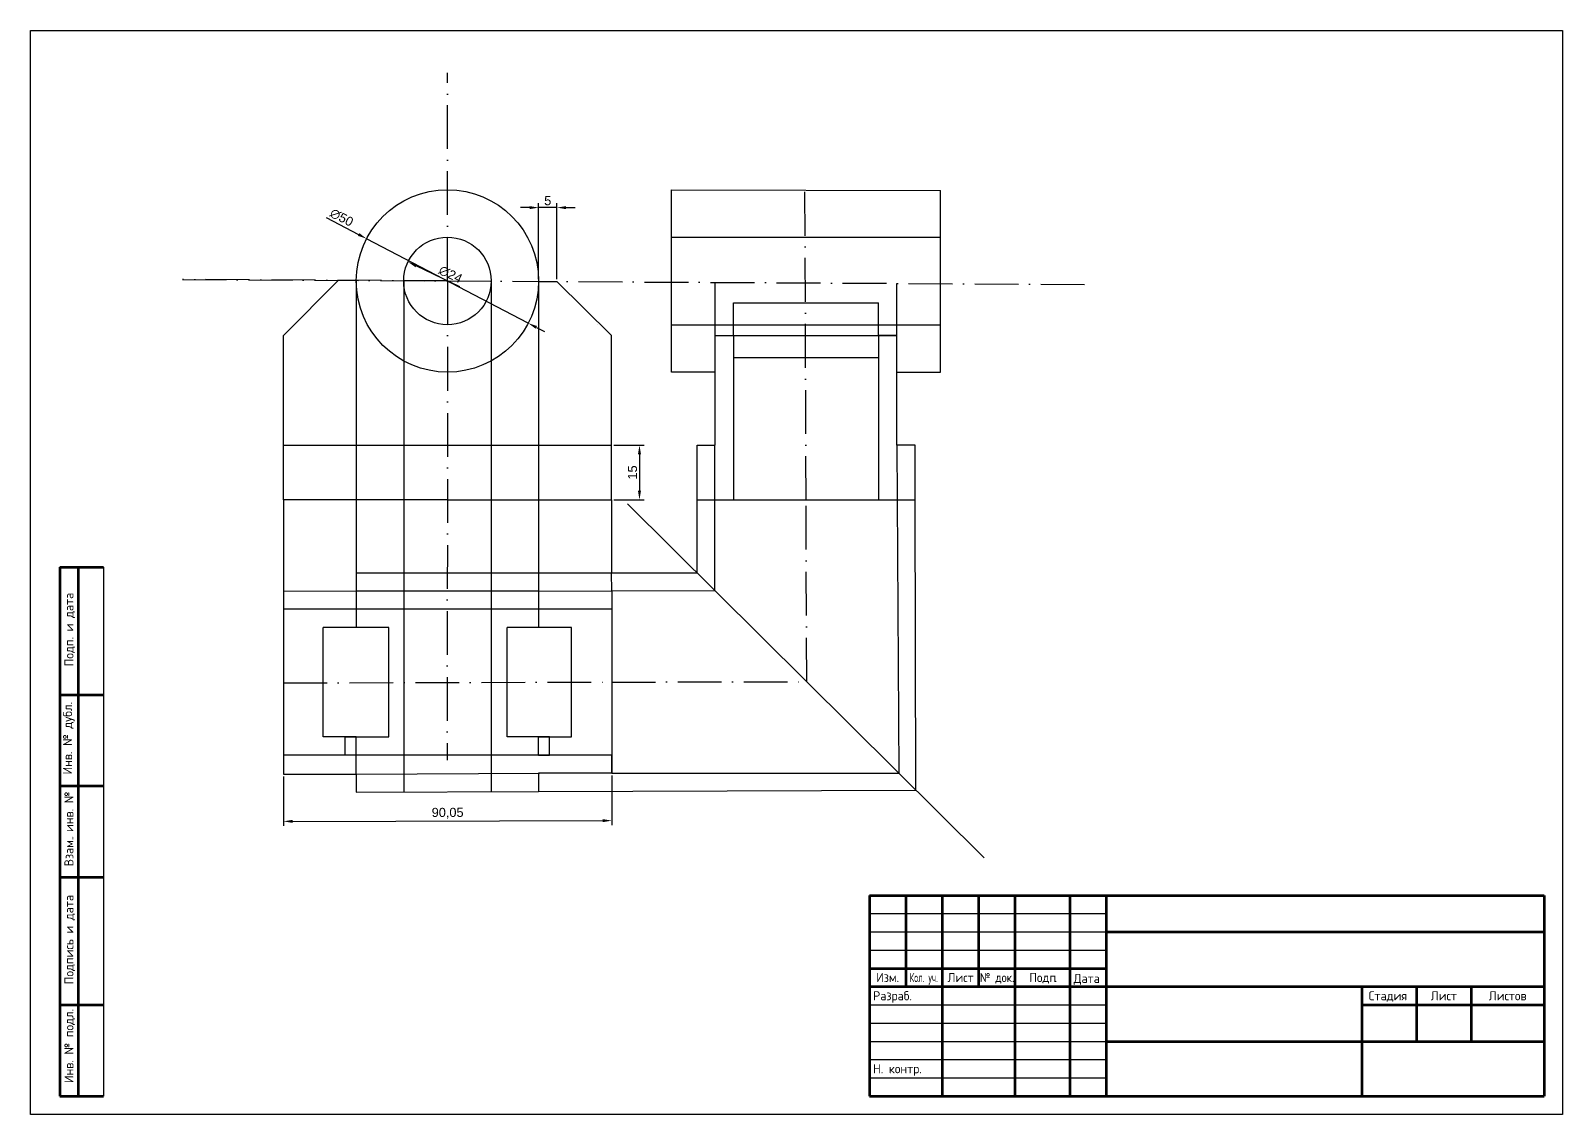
# Model space of a CAD drawing. Header units: millimetres. Extents: x 3106 to 4251, y 1711 to 2172.
# Drawn here: x 3831.4 to 4251.4, y 1874.7 to 2171.7 of the extents above; entities that cross this region are included whole.
import ezdxf
from ezdxf.enums import TextEntityAlignment as Align

# ---------------------------------------------------------------- set-up
doc = ezdxf.new("R2010")
doc.units = ezdxf.units.MM
doc.linetypes.add('ACAD_ISO10W100', pattern=[18, 12, -3, 0, -3])
doc.layers.add('Контур', color=7, linetype='Continuous', lineweight=30)
doc.layers.add('Оси', color=100, linetype='ACAD_ISO10W100')
doc.layers.add('Размеры', color=30, linetype='Continuous')
doc.styles.add('GOST-2.304_Type-B', font='GOST Common.ttf')
doc.styles.get("Standard").update_dxf_attribs({"font": 'arial.ttf'})
doc.dimstyles.new('ISO-25', dxfattribs={"dimtxt": 2.5, "dimasz": 2.5, "dimexe": 1.25, "dimexo": 0.625, "dimtad": 1, "dimtxsty": 'Standard', "dimcen": 2.5, "dimadec": 0, "dimazin": 0, "dimtfac": 1, "dimtmove": 0, "dimatfit": 3, "dimfxl": 1, "dimarcsym": 0})

# ---------------------------------------------------------------- blocks, each defined once
blk = doc.blocks.new('ACAD_SPDS_TB_18')
at = {"linetype": 'Continuous', "lineweight": 60}
for p, q in [((-12, 145), (0, 145)), ((-12, 145), (-12, 0)), ((-7, 145), (-7, 0)), ((-12, 110), (0, 110)), ((-12, 85), (0, 85)), ((-12, 60), (0, 60)), ((-12, 25), (0, 25)), ((-12, 0), (0, 0))]:
    blk.add_line(p, q, dxfattribs=at)
at = {"linetype": 'Continuous', "lineweight": 30}
blk.add_line((0, 145), (0, 0), dxfattribs=at)
at = {"style": 'GOST-2.304_Type-B'}
for s, p in [('Подп. и дата', (-8.25, 117.77)), ('Инв. № дубл.', (-8.62, 88.14)), ('Взам. инв. №', (-8.25, 62.96)), ('. ', (-8.25, 70.58)), ('Подпись и дата', (-8.25, 30.64)), ('Инв. № подл.', (-8.25, 3.57))]:
    blk.add_text(s, height=2.5, rotation=90, dxfattribs=at).set_placement(p)
for tag, p in [('ПОДП_ДАТА_2', (-3.5, 127.5)), ('ИНВ_Н_ДУБЛ', (-3.65, 97.5)), ('ВЗАМ_ИНВ_Н', (-3.5, 71.94)), ('ПОДП_ДАТА_1', (-3.5, 42.5)), ('ИНВ_НОМ_ПОДЛ', (-3.5, 12.5))]:
    blk.add_attdef(tag, text='', height=2.5, rotation=90, dxfattribs=at).set_placement(p, align=Align.MIDDLE_CENTER)
at = {"style": 'GOST-2.304_Type-B', "flags": 1}
blk.add_attdef('ИДЕНТИФИКАТОР_НАДПИСИ', (-12.12, -11.58), '', height=2.5, dxfattribs=at)
blk = doc.blocks.new('ACAD_SPDS_TB_00')
at = {"linetype": 'Continuous', "lineweight": 60}
for p, q in [((-185, 55), (-185, 0)), ((-185, 55), (0, 55)), ((-175, 55), (-175, 30)), ((-165, 0), (-165, 55)), ((-155, 30), (-155, 55)), ((-145, 0), (-145, 55)), ((-130, 0), (-130, 55)), ((-120, 0), (-120, 55)), ((0, 55), (0, 0)), ((-120, 45), (0, 45)), ((-185, 35), (-120, 35)), ((-185, 30), (0, 30)), ((-50, 30), (-50, 0)), ((-35, 30), (-35, 15)), ((-20, 30), (-20, 15)), ((-50, 25), (0, 25)), ((-120, 15), (0, 15)), ((-185, 0), (0, 0))]:
    blk.add_line(p, q, dxfattribs=at)
at = {"linetype": 'Continuous', "lineweight": 25}
for p, q in [((-185, 50), (-120, 50)), ((-185, 45), (-120, 45)), ((-185, 40), (-120, 40)), ((-185, 25), (-120, 25)), ((-185, 20), (-120, 20)), ((-185, 15), (-120, 15)), ((-185, 10), (-120, 10)), ((-185, 5), (-120, 5))]:
    blk.add_line(p, q, dxfattribs=at)
at = {"style": 'GOST-2.304_Type-B'}
for s, p in [('Изм.', (-180, 31.25)), ('Лист', (-160, 31.25)), ('Подп', (-137.5, 31.25))]:
    blk.add_text(s, height=2.5, dxfattribs=at).set_placement(p, align=Align.CENTER)
at = {"style": 'GOST-2.304_Type-B', "width": 0.7}
blk.add_text('Кол. уч.', height=2.5, dxfattribs=at).set_placement((-174, 31.25))
at = {"style": 'GOST-2.304_Type-B', "width": 0.9}
blk.add_text('№ док.', height=2.5, dxfattribs=at).set_placement((-150, 31.25), align=Align.CENTER)
at = {"style": 'GOST-2.304_Type-B'}
for s, p in [('.', (-177.56, 31.25)), ('.', (-134.25, 31.25)), ('Дата', (-129, 31)), ('Разраб.', (-184, 26.25)), ('Стадия', (-48.12, 26.25)), ('Н. контр.', (-184, 6.25))]:
    blk.add_text(s, height=2.5, dxfattribs=at).set_placement(p)
blk.add_text('Лист', height=2.5, dxfattribs=at).set_placement((-27.5, 27.5), align=Align.MIDDLE_CENTER)
at = {"linetype": 'Continuous', "insert": (-10, 27.5), "char_height": 2.5, "width": 19, "attachment_point": 5, "style": 'GOST-2.304_Type-B'}
blk.add_mtext('Листов', dxfattribs=at)
at = {"style": 'GOST-2.304_Type-B', "flags": 8}
for tag, p in [('ИЗМ_4', (-180, 51)), ('КОЛ_УЧ4', (-170, 51)), ('ЛИСТ_ИЗМ4', (-160, 51)), ('N_ДОК_4', (-150, 51)), ('ИЗМ_3', (-180, 46)), ('КОЛ_УЧ3', (-170, 46)), ('ЛИСТ_ИЗМ3', (-160, 46)), ('N_ДОК_3', (-150, 46)), ('ИЗМ_2', (-180, 41)), ('КОЛ_УЧ2', (-170, 41)), ('ЛИСТ_ИЗМ2', (-160, 41)), ('N_ДОК_2', (-150, 41)), ('ИЗМ_1', (-180, 36)), ('КОЛ_УЧ1', (-170, 36)), ('ЛИСТ_ИЗМ1', (-160, 36)), ('N_ДОК_1', (-150, 36))]:
    blk.add_attdef(tag, text='', height=2.5, dxfattribs=at).set_placement(p, align=Align.CENTER)
at = {"style": 'GOST-2.304_Type-B', "width": 0.6, "flags": 8}
for tag, p in [('ИЗМ_4_ДАТА', (-125, 51)), ('ИЗМ_3_ДАТА', (-125, 46)), ('ИЗМ_2_ДАТА', (-125, 41)), ('ИЗМ_1_ДАТА', (-124.48, 36)), ('РАЗРАБ_ДАТА', (-125, 26)), ('ДОЛЖНОСТЬ_1_ДАТА', (-125, 21)), ('ДОЛЖНОСТЬ_2_ДАТА', (-125, 16)), ('ДОЛЖНОСТЬ_3_ДАТА', (-125, 11)), ('НКОНТР_ДАТА', (-125, 6)), ('ДОЛЖНОСТЬ_4_ДАТА', (-125, 1))]:
    blk.add_attdef(tag, text='', height=2.5, dxfattribs=at).set_placement(p, align=Align.CENTER)
at = {"lineweight": 30, "flags": 104}
for tag, height, p in [('ОБОЗНАЧЕНИЕ_ДОКУМЕНТА', 5, (-60, 50)), ('НАИМЕНОВАНИЕ_ОБЪЕКТА_СТРОИТЕЛЬСТВА', 3.5, (-60, 37.5)), ('НАИМЕНОВАНИЕ_ЗДАНИЯ_СООРУЖЕНИЯ', 3.5, (-85, 22.5)), ('НАИМЕНОВАНИЕ_ИЗОБРАЖЕНИЙ', 3.5, (-85, 7.5)), ('НАИМЕНОВАНИЕ_ПРЕДПРИЯТИЯ', 3.5, (-23.73, 7.5))]:
    blk.add_attdef(tag, text='', height=height, dxfattribs=at).set_placement(p, align=Align.MIDDLE_CENTER)
at = {"style": 'GOST-2.304_Type-B'}
for tag, p, flags in [('РАЗРАБ_ФИО', (-164.31, 26), 8), ('ДОЛЖНОСТЬ_1', (-184, 21), 8), ('ДОЛЖНОСТЬ_1_ФИО', (-164.31, 21), 8), ('ДОЛЖНОСТЬ_2', (-184, 16), 8), ('ДОЛЖНОСТЬ_2_ФИО', (-164.31, 16), 8), ('ДОЛЖНОСТЬ_3', (-184, 11), 8), ('ДОЛЖНОСТЬ_3_ФИО', (-164.31, 11), 8), ('НКОНТР_ФИО', (-164.31, 6), 8), ('ДОЛЖНОСТЬ_4', (-184, 1), 8), ('ДОЛЖНОСТЬ_4_ФИО', (-164.31, 1), 8), ('ИДЕНТИФИКАТОР_НАДПИСИ', (0, 0), 1)]:
    blk.add_attdef(tag, p, '', height=2.5, dxfattribs=dict(at, flags=flags))
at = {"style": 'GOST-2.304_Type-B', "flags": 8}
for tag, p in [('СТАДИЯ', (-42.77, 20)), ('ЛИСТ', (-27.77, 20)), ('ЛИСТОВ', (-10, 20))]:
    blk.add_attdef(tag, text='', height=2.5, dxfattribs=at).set_placement(p, align=Align.MIDDLE_CENTER)
blk = doc.blocks.new('*D37')
at = {"layer": 'Defpoints', "color": 0, "transparency": 16777216}
for p in [(3934.92, 2108.35), (3956.54, 2097.94)]:
    blk.add_point(p, dxfattribs=at)
at = {"layer": 'Размеры', "color": 0, "lineweight": -2, "transparency": 16777216}
blk.add_line((3949.13, 2101.51), (3937.17, 2107.27), dxfattribs=at)
at = {"layer": 'Размеры', "color": 0, "transparency": 16777216}
blk.add_solid([(3937.35, 2107.64), (3936.99, 2106.89), (3934.92, 2108.35)], dxfattribs=at)
at = {"layer": 'Размеры', "color": 0, "transparency": 16777216, "insert": (3946.58, 2104.92), "char_height": 2.5, "attachment_point": 5, "rotation": 334.2857}
blk.add_mtext('∅24', dxfattribs=at)
blk = doc.blocks.new('*D39')
at = {"layer": 'Defpoints', "color": 0, "transparency": 16777216}
for p in [(3923.57, 2114.72), (3967.89, 2091.57)]:
    blk.add_point(p, dxfattribs=at)
at = {"layer": 'Размеры', "color": 0, "lineweight": -2, "transparency": 16777216}
for p, q in [((3912.45, 2120.52), (3921.35, 2115.87)), ((3967.89, 2091.57), (3923.57, 2114.72)), ((3970.11, 2090.42), (3972.32, 2089.26))]:
    blk.add_line(p, q, dxfattribs=at)
at = {"layer": 'Размеры', "color": 0, "transparency": 16777216}
for points in [[(3921.55, 2116.24), (3921.16, 2115.5), (3923.57, 2114.72)], [(3970.3, 2090.79), (3969.91, 2090.05), (3967.89, 2091.57)]]:
    blk.add_solid(points, dxfattribs=at)
at = {"layer": 'Размеры', "color": 0, "transparency": 16777216, "insert": (3916.71, 2120.52), "char_height": 2.5, "attachment_point": 5, "rotation": 332.4288}
blk.add_mtext('∅50', dxfattribs=at)
blk = doc.blocks.new('*D40')
at = {"layer": 'Defpoints', "color": 0, "transparency": 16777216}
for p in [(3970.73, 2123.24), (3970.73, 2103.01), (3975.73, 2103.01)]:
    blk.add_point(p, dxfattribs=at)
at = {"layer": 'Размеры', "color": 0, "lineweight": -2, "transparency": 16777216}
for p, q in [((3968.23, 2123.24), (3965.73, 2123.24)), ((3970.73, 2103.63), (3970.73, 2124.49)), ((3975.73, 2123.24), (3970.73, 2123.24)), ((3975.73, 2103.63), (3975.73, 2124.49)), ((3978.23, 2123.24), (3980.73, 2123.24))]:
    blk.add_line(p, q, dxfattribs=at)
at = {"layer": 'Размеры', "color": 0, "transparency": 16777216}
for points in [[(3968.23, 2123.65), (3968.23, 2122.82), (3970.73, 2123.24)], [(3978.23, 2123.65), (3978.23, 2122.82), (3975.73, 2123.24)]]:
    blk.add_solid(points, dxfattribs=at)
at = {"layer": 'Размеры', "color": 0, "transparency": 16777216, "insert": (3973.23, 2125.13), "char_height": 2.5, "attachment_point": 5}
blk.add_mtext('5', dxfattribs=at)
blk = doc.blocks.new('*D41')
at = {"layer": 'Defpoints', "color": 0, "transparency": 16777216}
for p in [(3990.73, 2058.15), (3990.73, 2043.15), (3998.38, 2043.15)]:
    blk.add_point(p, dxfattribs=at)
at = {"layer": 'Размеры', "color": 0, "lineweight": -2, "transparency": 16777216}
for p, q in [((3991.35, 2058.15), (3999.63, 2058.15)), ((3998.38, 2055.65), (3998.38, 2045.65)), ((3991.35, 2043.15), (3999.63, 2043.15))]:
    blk.add_line(p, q, dxfattribs=at)
at = {"layer": 'Размеры', "color": 0, "transparency": 16777216}
for points in [[(3997.97, 2055.65), (3998.8, 2055.65), (3998.38, 2058.15)], [(3997.97, 2045.65), (3998.8, 2045.65), (3998.38, 2043.15)]]:
    blk.add_solid(points, dxfattribs=at)
at = {"layer": 'Размеры', "color": 0, "transparency": 16777216, "insert": (3996.48, 2050.65), "char_height": 2.5, "attachment_point": 5, "rotation": 90}
blk.add_mtext('15', dxfattribs=at)
blk = doc.blocks.new('*D43')
at = {"layer": 'Defpoints', "color": 0, "transparency": 16777216}
for p in [(3900.73, 1967.99), (3990.77, 1968.2), (3990.8, 1955.24)]:
    blk.add_point(p, dxfattribs=at)
at = {"layer": 'Размеры', "color": 0, "lineweight": -2, "transparency": 16777216}
for p, q in [((3900.73, 1967.37), (3900.76, 1953.78)), ((3990.78, 1967.57), (3990.81, 1953.99)), ((3903.26, 1955.04), (3988.3, 1955.23))]:
    blk.add_line(p, q, dxfattribs=at)
at = {"layer": 'Размеры', "color": 0, "transparency": 16777216}
for points in [[(3903.26, 1955.45), (3903.26, 1954.62), (3900.76, 1955.03)], [(3988.3, 1955.65), (3988.31, 1954.81), (3990.8, 1955.24)]]:
    blk.add_solid(points, dxfattribs=at)
at = {"layer": 'Размеры', "color": 0, "transparency": 16777216, "insert": (3945.78, 1957.26), "char_height": 2.5, "attachment_point": 5, "rotation": 0.1308}
blk.add_mtext('90,05', dxfattribs=at)

msp = doc.modelspace()

# ---------------------------------------------------------------- linework, layer by layer
for p, q in [((4007.167, 2128.139), (4007.167, 2128.139)), ((4080.956, 2127.92), (4080.956, 2127.92)), ((3967.901, 2115.145), (3967.901, 2115.145)), ((3920.73, 2103.282), (3920.73, 2058.25)), ((3933.73, 2103.211), (3933.73, 2057.404)), ((3957.729, 2103.08), (3957.729, 2058.616)), ((3970.729, 2103.009), (3970.729, 2058.906)), ((4019.167, 2078.145), (4019.167, 2102.744)), ((4068.956, 2078.145), (4068.956, 2102.472)), ((3986.782, 2091.145), (3986.782, 2091.145)), ((4007.019, 2088.145), (4007.019, 2088.145)), ((4007.167, 2091.145), (4019.167, 2091.145)), ((4019.167, 2091.145), (4024.167, 2091.145)), ((4019.167, 2088.145), (4024.167, 2088.145)), ((4024.167, 2091.145), (4063.956, 2091.145)), ((4063.956, 2091.145), (4069.025, 2091.145)), ((4068.956, 2088.145), (4063.956, 2088.145)), ((4069.025, 2091.145), (4069.025, 2091.145)), ((4069.025, 2091.145), (4080.956, 2091.145)), ((4024.167, 2082.145), (4024.167, 2043.145)), ((4063.956, 2082.145), (4063.956, 2043.145)), ((4019.167, 2058.145), (4019.167, 2078.145)), ((4068.956, 2058.145), (4068.956, 2078.145)), ((3920.73, 2058.25), (3920.73, 2058.25)), ((3920.73, 2058.25), (3920.73, 2043.145)), ((3957.729, 2058.616), (3957.729, 2058.616)), ((3957.729, 2058.616), (3957.729, 2043.145)), ((3970.729, 2058.906), (3970.729, 2058.906)), ((3970.729, 2058.906), (3970.729, 2043.145)), ((4019.016, 2043.145), (4019.016, 2058.146)), ((4019.016, 2058.146), (4019.016, 2058.145)), ((4069.145, 2043.145), (4069.061, 2058.145)), ((3933.73, 2057.404), (3933.73, 2057.404)), ((3933.73, 2057.404), (3933.73, 2043.145)), ((3900.73, 2043.145), (3900.73, 2023.145)), ((3920.73, 2043.145), (3920.73, 2023.145)), ((3933.73, 2043.145), (3933.73, 2023.145)), ((3957.729, 2043.145), (3957.729, 2023.145)), ((3970.729, 2043.145), (3970.729, 2023.145)), ((3990.73, 2043.145), (3990.73, 2023.145)), ((3995.08, 2042.077), (4092.88, 1945.071)), ((4014.167, 2023.145), (4014.167, 2043.145)), ((4019.081, 2018.271), (4019.016, 2043.145)), ((4069.564, 1968.198), (4069.145, 2043.145)), ((4074.179, 1963.62), (4073.956, 2043.145)), ((3900.73, 2023.145), (3900.73, 2017.992)), ((3970.729, 2023.145), (4014.167, 2023.145)), ((3990.775, 2018.198), (3990.73, 2023.145)), ((3970.729, 2018.145), (3920.726, 2018.145)), ((3990.775, 2018.198), (4019.081, 2018.271)), ((3990.775, 2018.198), (3990.775, 2013.198)), ((3970.278, 2013.198), (3920.722, 2013.198)), ((3970.278, 2013.198), (3970.278, 2013.198)), ((3917.687, 1978.198), (3920.692, 1978.198)), ((3973.729, 1978.198), (3970.729, 1978.198)), ((3971.114, 1978.198), (3971.114, 1978.198)), ((3920.687, 1973.198), (3917.687, 1973.198)), ((3921.071, 1973.198), (3921.071, 1973.198)), ((3970.331, 1973.198), (3970.331, 1973.198)), ((3970.729, 1973.198), (3973.729, 1973.198)), ((3990.775, 1968.198), (3990.775, 1973.198)), ((3920.683, 1967.992), (3970.945, 1968.198)), ((3920.683, 1967.992), (3920.683, 1967.992)), ((3920.683, 1967.992), (3920.683, 1962.992)), ((3970.729, 1968.198), (3970.729, 1963.197)), ((3970.945, 1968.198), (3970.945, 1968.198)), ((3990.775, 1968.198), (4069.564, 1968.198)), ((3920.683, 1962.992), (3970.729, 1963.197)), ((3970.729, 1963.197), (4074.179, 1963.62))]:
    msp.add_line(p, q)
msp.add_lwpolyline([(3831.44, 1874.737), (3831.44, 2171.737), (4251.44, 2171.737), (4251.44, 1874.737), (3831.44, 1874.737)])
at = {"layer": 'Defpoints'}
msp.add_line((3970.729, 1973.198), (3920.687, 1973.198), dxfattribs=at)
at = {"layer": 'Контур'}
for p, q in [((4007.167, 2128.139), (4080.956, 2127.92)), ((4007.167, 2078.145), (4007.167, 2128.139)), ((4080.956, 2078.145), (4080.956, 2127.92)), ((4007.167, 2115.145), (4080.956, 2115.145)), ((3915.73, 2103.282), (3900.73, 2088.145)), ((3920.73, 2103.282), (3915.73, 2103.282)), ((3970.729, 2103.009), (3975.729, 2103.009)), ((3975.729, 2103.009), (3990.73, 2088.145)), ((4024.167, 2088.145), (4024.167, 2097.145)), ((4024.167, 2097.145), (4063.956, 2097.145)), ((4063.956, 2088.145), (4063.956, 2097.145)), ((3900.73, 2058.145), (3900.73, 2088.145)), ((3990.73, 2058.145), (3990.73, 2088.145)), ((4019.167, 2088.145), (4068.956, 2088.145)), ((4024.167, 2088.145), (4024.167, 2082.145)), ((4063.956, 2088.145), (4063.956, 2082.145)), ((4024.167, 2082.145), (4063.956, 2082.145)), ((4019.167, 2078.145), (4007.167, 2078.145)), ((4068.956, 2078.145), (4080.956, 2078.145)), ((3900.73, 2043.145), (3900.73, 2058.145)), ((3900.73, 2058.145), (3990.73, 2058.145)), ((3990.73, 2043.145), (3990.73, 2058.145)), ((4014.167, 2043.145), (4014.167, 2058.145)), ((4014.167, 2058.145), (4019.167, 2058.145)), ((4073.956, 2058.145), (4068.956, 2058.145)), ((4073.956, 2043.145), (4073.956, 2058.145)), ((3945.73, 2043.145), (3900.73, 2043.145)), ((3945.73, 2043.145), (3990.73, 2043.145)), ((4014.167, 2043.145), (4073.956, 2043.145)), ((3920.73, 2023.145), (3920.717, 2008.198)), ((3920.73, 2023.145), (3970.729, 2023.145)), ((3920.73, 2023.145), (3920.73, 2018.145)), ((3933.73, 2023.145), (3933.73, 2013.198)), ((3957.729, 2023.145), (3957.729, 2013.198)), ((3970.729, 2023.145), (3970.729, 2008.198)), ((3970.729, 2023.145), (3970.729, 2018.145)), ((3920.73, 2018.145), (3900.73, 2017.992)), ((3900.73, 2017.992), (3900.73, 1967.992)), ((3970.729, 2018.145), (3990.775, 2018.198)), ((3990.775, 2018.198), (3990.775, 1968.198)), ((3920.722, 2013.198), (3900.73, 2013.198)), ((3933.73, 2013.198), (3933.73, 1973.198)), ((3957.729, 2013.198), (3957.729, 1973.198)), ((3990.775, 2013.198), (3970.278, 2013.198)), ((3911.692, 1978.198), (3911.692, 2008.198)), ((3929.692, 2008.198), (3911.692, 2008.198)), ((3929.692, 1978.198), (3929.692, 2008.198)), ((3962.114, 1978.198), (3962.114, 2008.198)), ((3979.729, 2008.198), (3962.114, 2008.198)), ((3979.729, 1978.198), (3979.729, 2008.198)), ((3920.692, 1978.198), (3911.692, 1978.198)), ((3917.687, 1973.198), (3917.687, 1978.198)), ((3920.683, 1967.992), (3920.692, 1978.198)), ((3920.692, 1978.198), (3929.692, 1978.198)), ((3971.114, 1978.198), (3962.114, 1978.198)), ((3970.729, 1978.198), (3979.729, 1978.198)), ((3970.729, 1973.198), (3970.729, 1978.198)), ((3973.729, 1973.198), (3973.729, 1978.198)), ((3920.687, 1973.198), (3900.73, 1973.198)), ((3933.73, 1973.198), (3933.73, 1963.045)), ((3957.729, 1973.198), (3957.729, 1963.144)), ((3990.775, 1973.198), (3970.729, 1973.198)), ((3900.73, 1967.992), (3920.683, 1967.992)), ((3990.775, 1968.198), (3970.729, 1968.198))]:
    msp.add_line(p, q, dxfattribs=at)
for radius in [25, 12]:
    msp.add_circle((3945.73, 2103.145), radius, dxfattribs=at)
at = {"layer": 'Оси'}
for p, q in [((3945.73, 2103.145), (3945.752, 2160.215)), ((4044.061, 2043.145), (4043.762, 2128.03)), ((3945.73, 2103.145), (3873.098, 2103.542)), ((3873.098, 2103.542), (4123.339, 2102.175)), ((3945.73, 2103.145), (3945.679, 1971.82)), ((3945.73, 2103.145), (3945.73, 2043.145)), ((4044.236, 1993.32), (4044.061, 2043.145)), ((3900.73, 1992.992), (3990.775, 1993.198)), ((3990.775, 1993.198), (4044.236, 1993.32))]:
    msp.add_line(p, q, dxfattribs=at)

# ---------------------------------------------------------------- block references
for name, p in [('ACAD_SPDS_TB_18', (3851.44, 1879.737)), ('ACAD_SPDS_TB_00', (4246.44, 1879.737))]:
    msp.add_blockref(name, p)

# ---------------------------------------------------------------- dimensions: what is measured, and where the dimension line sits
at = {"layer": 'Размеры'}
dim = msp.add_linear_dim(base=(3970.729, 2123.236), p1=(3975.729, 2103.009), p2=(3970.729, 2103.009), dimstyle='ISO-25', dxfattribs=at)
dim.commit()
dim.dimension.update_dxf_attribs({"geometry": '*D40', "text_midpoint": (3973.229, 2125.132)})
dim = msp.add_diameter_dim_2p(p1=(3967.891, 2091.574), p2=(3923.569, 2114.717), dimstyle='ISO-25', dxfattribs=at)
dim.commit()
dim.dimension.update_dxf_attribs({"geometry": '*D39', "text_midpoint": (3916.706, 2120.524)})
dim = msp.add_diameter_dim_2p(p1=(3956.541, 2097.939), p2=(3934.918, 2108.352), dimstyle='ISO-25', dxfattribs=at)
dim.commit()
dim.dimension.update_dxf_attribs({"geometry": '*D37', "text_midpoint": (3945.73, 2103.145), "dimtype": 163})
dim = msp.add_linear_dim(base=(3998.383, 2043.145), p1=(3990.73, 2058.145), p2=(3990.73, 2043.145), angle=90, dimstyle='ISO-25', dxfattribs=at)
dim.commit()
dim.dimension.update_dxf_attribs({"geometry": '*D41', "text_midpoint": (3996.481, 2050.645)})
dim = msp.add_aligned_dim(p1=(3900.73, 1967.992), p2=(3990.775, 1968.198), distance=-12.962, dimstyle='ISO-25', dxfattribs=at)
dim.commit()
dim.dimension.update_dxf_attribs({"geometry": '*D43', "text_midpoint": (3945.777, 1957.261)})

doc.saveas('drawing.dxf')
